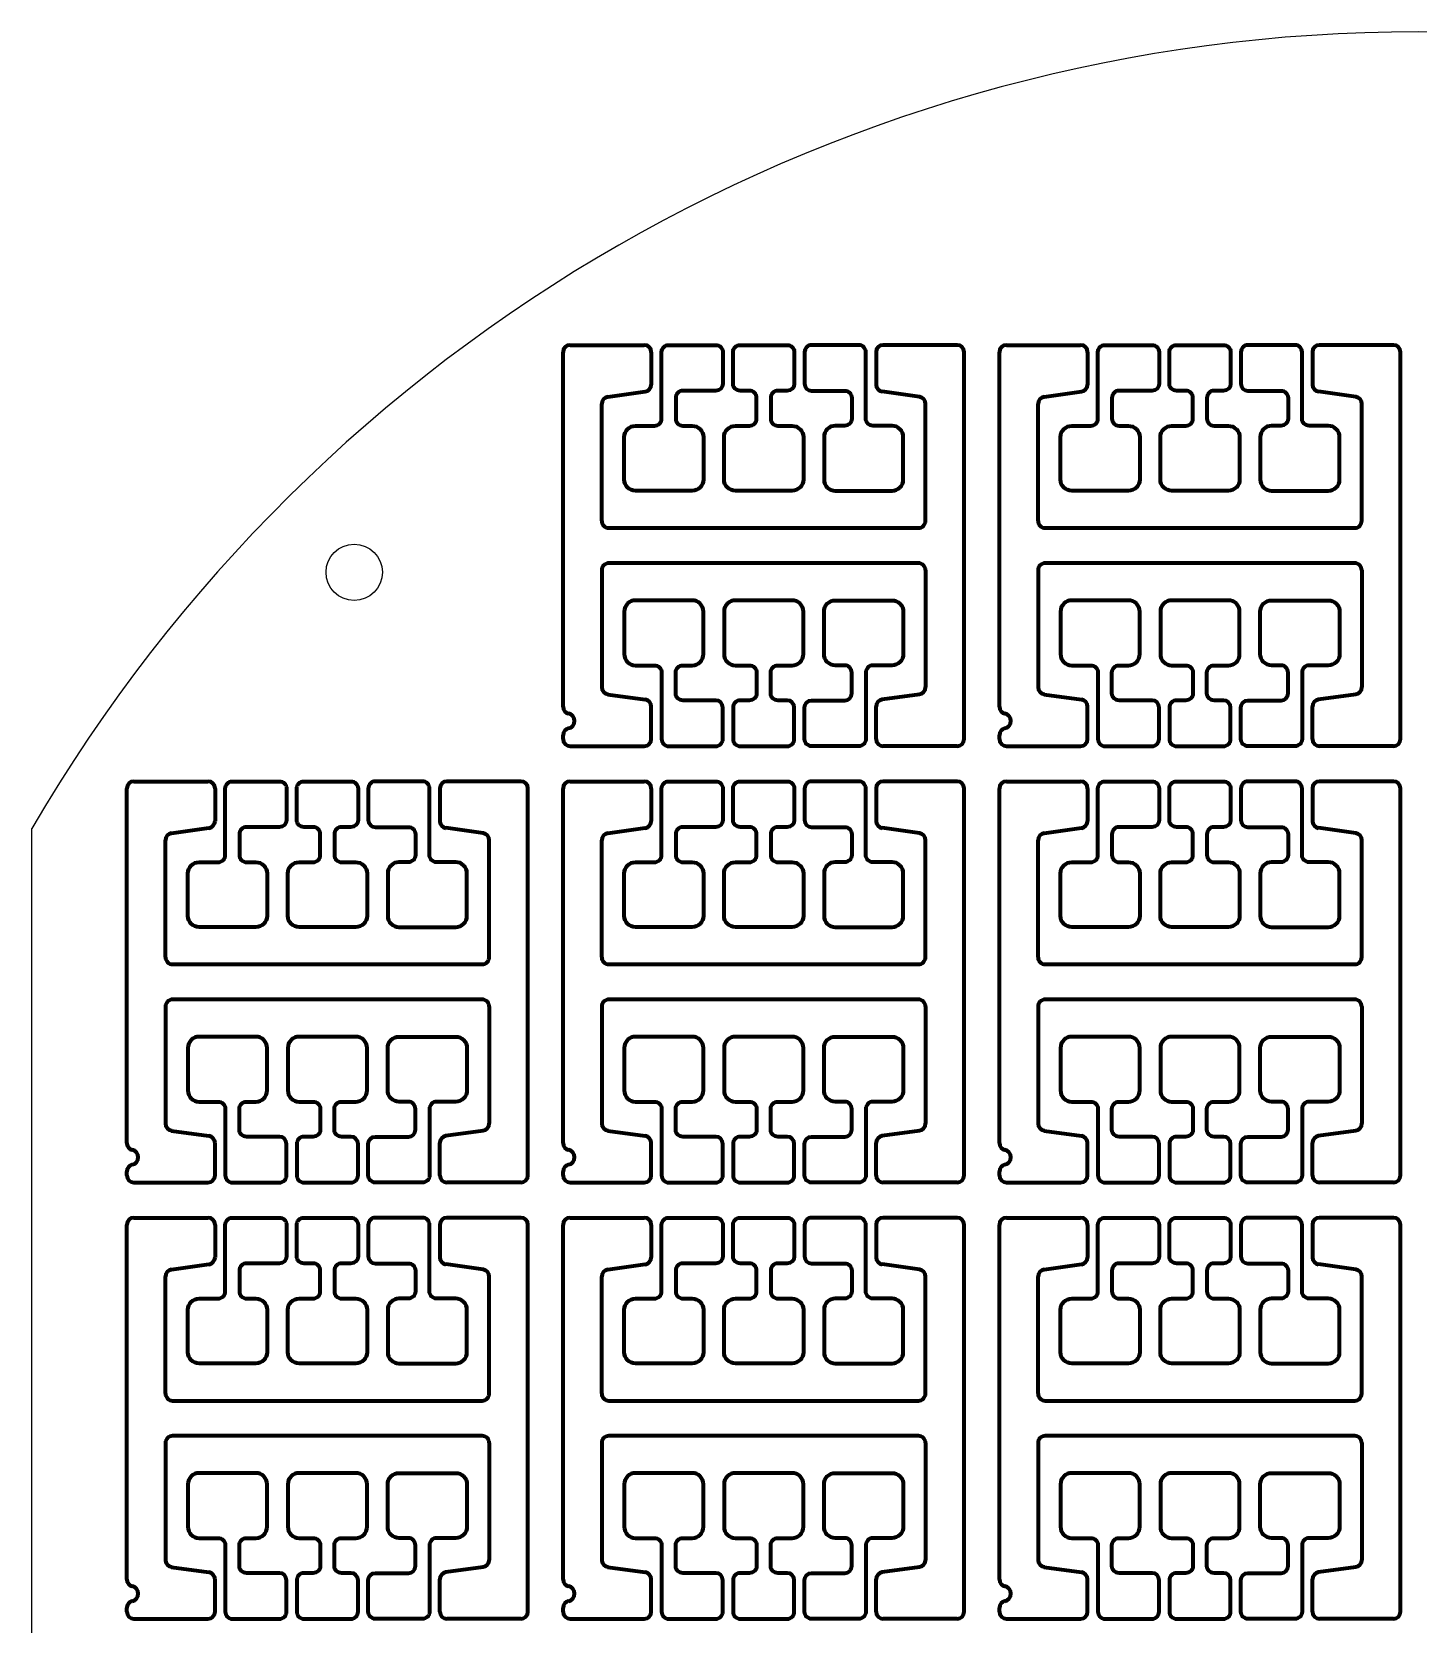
# Model space of a CAD drawing. Header units: millimetres. Extents: x 2005 to 2202, y 1694 to 1922.
# Drawn here: x 2005.4 to 2103.9, y 1808.6 to 1921.7 of the extents above; entities that cross this region are included whole.
import ezdxf

# ---------------------------------------------------------------- set-up
doc = ezdxf.new("R2010")
doc.units = ezdxf.units.MM
doc.layers.add('mask_hole', color=100, linetype='Continuous')
doc.layers.add('mask_outline', color=10, linetype='Continuous')
doc.layers.add('mask_stencil', color=30, linetype='Continuous', lineweight=70)

msp = doc.modelspace()

# ---------------------------------------------------------------- linework, layer by layer
at = {"layer": 'mask_hole'}
msp.add_circle((2028.3, 1883.33), 2, dxfattribs=at)
at = {"layer": 'mask_outline'}
msp.add_line((2005.39, 1750.33), (2005.39, 1865.13), dxfattribs=at)
msp.add_arc((2103.89, 1807.73), 114, 30.2232, 149.7686, dxfattribs=at)
at = {"layer": 'mask_stencil'}
for p, q in [((2043.64, 1899.48), (2048.91, 1899.48)), ((2071.14, 1899.48), (2065.88, 1899.48)), ((2074.64, 1899.48), (2079.91, 1899.48)), ((2102.14, 1899.48), (2096.88, 1899.48)), ((2043.14, 1873.78), (2043.14, 1898.98)), ((2049.41, 1898.98), (2049.41, 1896.66)), ((2065.38, 1898.98), (2065.38, 1896.66)), ((2071.64, 1871.48), (2071.64, 1898.98)), ((2074.14, 1873.78), (2074.14, 1898.98)), ((2080.41, 1898.98), (2080.41, 1896.66)), ((2096.38, 1898.98), (2096.38, 1896.66)), ((2102.64, 1871.48), (2102.64, 1898.98)), ((2046.32, 1895.79), (2048.98, 1896.17)), ((2068.46, 1895.79), (2065.81, 1896.17)), ((2077.32, 1895.79), (2079.98, 1896.17)), ((2099.46, 1895.79), (2096.81, 1896.17)), ((2045.89, 1886.98), (2045.89, 1895.3)), ((2068.89, 1886.98), (2068.89, 1895.3)), ((2076.89, 1886.98), (2076.89, 1895.3)), ((2099.89, 1886.98), (2099.89, 1895.3)), ((2046.39, 1886.48), (2068.39, 1886.48)), ((2077.39, 1886.48), (2099.39, 1886.48)), ((2068.39, 1883.98), (2046.39, 1883.98)), ((2099.39, 1883.98), (2077.39, 1883.98)), ((2045.89, 1883.48), (2045.89, 1875.16)), ((2068.89, 1883.48), (2068.89, 1875.16)), ((2076.89, 1883.48), (2076.89, 1875.16)), ((2099.89, 1883.48), (2099.89, 1875.16)), ((2046.32, 1874.66), (2048.98, 1874.29)), ((2068.46, 1874.66), (2065.81, 1874.29)), ((2077.32, 1874.66), (2079.98, 1874.29)), ((2099.46, 1874.66), (2096.81, 1874.29)), ((2049.41, 1871.48), (2049.41, 1873.79)), ((2065.38, 1871.48), (2065.38, 1873.79)), ((2080.41, 1871.48), (2080.41, 1873.79)), ((2096.38, 1871.48), (2096.38, 1873.79)), ((2043.14, 1871.48), (2043.14, 1871.76)), ((2074.14, 1871.48), (2074.14, 1871.76)), ((2043.64, 1870.98), (2048.91, 1870.98)), ((2071.14, 1870.98), (2065.88, 1870.98)), ((2074.64, 1870.98), (2079.91, 1870.98)), ((2102.14, 1870.98), (2096.88, 1870.98)), ((2012.14, 1842.78), (2012.14, 1867.98)), ((2012.64, 1868.48), (2017.91, 1868.48)), ((2018.41, 1867.98), (2018.41, 1865.66)), ((2034.38, 1867.98), (2034.38, 1865.66)), ((2040.14, 1868.48), (2034.88, 1868.48)), ((2040.64, 1840.48), (2040.64, 1867.98)), ((2043.14, 1842.78), (2043.14, 1867.98)), ((2043.64, 1868.48), (2048.91, 1868.48)), ((2049.41, 1867.98), (2049.41, 1865.66)), ((2065.38, 1867.98), (2065.38, 1865.66)), ((2071.14, 1868.48), (2065.88, 1868.48)), ((2071.64, 1840.48), (2071.64, 1867.98)), ((2074.14, 1842.78), (2074.14, 1867.98)), ((2074.64, 1868.48), (2079.91, 1868.48)), ((2080.41, 1867.98), (2080.41, 1865.66)), ((2096.38, 1867.98), (2096.38, 1865.66)), ((2102.14, 1868.48), (2096.88, 1868.48)), ((2102.64, 1840.48), (2102.64, 1867.98)), ((2015.32, 1864.79), (2017.98, 1865.17)), ((2037.46, 1864.79), (2034.81, 1865.17)), ((2046.32, 1864.79), (2048.98, 1865.17)), ((2068.46, 1864.79), (2065.81, 1865.17)), ((2077.32, 1864.79), (2079.98, 1865.17)), ((2099.46, 1864.79), (2096.81, 1865.17)), ((2014.89, 1855.98), (2014.89, 1864.3)), ((2037.89, 1855.98), (2037.89, 1864.3)), ((2045.89, 1855.98), (2045.89, 1864.3)), ((2068.89, 1855.98), (2068.89, 1864.3)), ((2076.89, 1855.98), (2076.89, 1864.3)), ((2099.89, 1855.98), (2099.89, 1864.3)), ((2015.39, 1855.48), (2037.39, 1855.48)), ((2046.39, 1855.48), (2068.39, 1855.48)), ((2077.39, 1855.48), (2099.39, 1855.48)), ((2014.89, 1852.48), (2014.89, 1844.16)), ((2037.39, 1852.98), (2015.39, 1852.98)), ((2037.89, 1852.48), (2037.89, 1844.16)), ((2045.89, 1852.48), (2045.89, 1844.16)), ((2068.39, 1852.98), (2046.39, 1852.98)), ((2068.89, 1852.48), (2068.89, 1844.16)), ((2076.89, 1852.48), (2076.89, 1844.16)), ((2099.39, 1852.98), (2077.39, 1852.98)), ((2099.89, 1852.48), (2099.89, 1844.16)), ((2015.32, 1843.66), (2017.98, 1843.29)), ((2037.46, 1843.66), (2034.81, 1843.29)), ((2046.32, 1843.66), (2048.98, 1843.29)), ((2068.46, 1843.66), (2065.81, 1843.29)), ((2077.32, 1843.66), (2079.98, 1843.29)), ((2099.46, 1843.66), (2096.81, 1843.29)), ((2018.41, 1840.48), (2018.41, 1842.79)), ((2034.38, 1840.48), (2034.38, 1842.79)), ((2049.41, 1840.48), (2049.41, 1842.79)), ((2065.38, 1840.48), (2065.38, 1842.79)), ((2080.41, 1840.48), (2080.41, 1842.79)), ((2096.38, 1840.48), (2096.38, 1842.79)), ((2012.14, 1840.48), (2012.14, 1840.76)), ((2043.14, 1840.48), (2043.14, 1840.76)), ((2074.14, 1840.48), (2074.14, 1840.76)), ((2012.64, 1839.98), (2017.91, 1839.98)), ((2040.14, 1839.98), (2034.88, 1839.98)), ((2043.64, 1839.98), (2048.91, 1839.98)), ((2071.14, 1839.98), (2065.88, 1839.98)), ((2074.64, 1839.98), (2079.91, 1839.98)), ((2102.14, 1839.98), (2096.88, 1839.98)), ((2012.64, 1837.48), (2017.91, 1837.48)), ((2040.14, 1837.48), (2034.88, 1837.48)), ((2043.64, 1837.48), (2048.91, 1837.48)), ((2071.14, 1837.48), (2065.88, 1837.48)), ((2074.64, 1837.48), (2079.91, 1837.48)), ((2102.14, 1837.48), (2096.88, 1837.48)), ((2012.14, 1811.78), (2012.14, 1836.98)), ((2018.41, 1836.98), (2018.41, 1834.66)), ((2034.38, 1836.98), (2034.38, 1834.66)), ((2040.64, 1809.48), (2040.64, 1836.98)), ((2043.14, 1811.78), (2043.14, 1836.98)), ((2049.41, 1836.98), (2049.41, 1834.66)), ((2065.38, 1836.98), (2065.38, 1834.66)), ((2071.64, 1809.48), (2071.64, 1836.98)), ((2074.14, 1811.78), (2074.14, 1836.98)), ((2080.41, 1836.98), (2080.41, 1834.66)), ((2096.38, 1836.98), (2096.38, 1834.66)), ((2102.64, 1809.48), (2102.64, 1836.98)), ((2015.32, 1833.79), (2017.98, 1834.17)), ((2037.46, 1833.79), (2034.81, 1834.17)), ((2046.32, 1833.79), (2048.98, 1834.17)), ((2068.46, 1833.79), (2065.81, 1834.17)), ((2077.32, 1833.79), (2079.98, 1834.17)), ((2099.46, 1833.79), (2096.81, 1834.17)), ((2014.89, 1824.98), (2014.89, 1833.3)), ((2037.89, 1824.98), (2037.89, 1833.3)), ((2045.89, 1824.98), (2045.89, 1833.3)), ((2068.89, 1824.98), (2068.89, 1833.3)), ((2076.89, 1824.98), (2076.89, 1833.3)), ((2099.89, 1824.98), (2099.89, 1833.3)), ((2015.39, 1824.48), (2037.39, 1824.48)), ((2046.39, 1824.48), (2068.39, 1824.48)), ((2077.39, 1824.48), (2099.39, 1824.48)), ((2014.89, 1821.48), (2014.89, 1813.16)), ((2037.39, 1821.98), (2015.39, 1821.98)), ((2037.89, 1821.48), (2037.89, 1813.16)), ((2045.89, 1821.48), (2045.89, 1813.16)), ((2068.39, 1821.98), (2046.39, 1821.98)), ((2068.89, 1821.48), (2068.89, 1813.16)), ((2076.89, 1821.48), (2076.89, 1813.16)), ((2099.39, 1821.98), (2077.39, 1821.98)), ((2099.89, 1821.48), (2099.89, 1813.16)), ((2015.32, 1812.66), (2017.98, 1812.29)), ((2037.46, 1812.66), (2034.81, 1812.29)), ((2046.32, 1812.66), (2048.98, 1812.29)), ((2068.46, 1812.66), (2065.81, 1812.29)), ((2077.32, 1812.66), (2079.98, 1812.29)), ((2099.46, 1812.66), (2096.81, 1812.29)), ((2018.41, 1809.48), (2018.41, 1811.79)), ((2034.38, 1809.48), (2034.38, 1811.79)), ((2049.41, 1809.48), (2049.41, 1811.79)), ((2065.38, 1809.48), (2065.38, 1811.79)), ((2080.41, 1809.48), (2080.41, 1811.79)), ((2096.38, 1809.48), (2096.38, 1811.79)), ((2012.14, 1809.48), (2012.14, 1809.76)), ((2012.64, 1808.98), (2017.91, 1808.98)), ((2040.14, 1808.98), (2034.88, 1808.98)), ((2043.14, 1809.48), (2043.14, 1809.76)), ((2043.64, 1808.98), (2048.91, 1808.98)), ((2071.14, 1808.98), (2065.88, 1808.98)), ((2074.14, 1809.48), (2074.14, 1809.76)), ((2074.64, 1808.98), (2079.91, 1808.98)), ((2102.14, 1808.98), (2096.88, 1808.98))]:
    msp.add_line(p, q, dxfattribs=at)
for points in [[(2052.31, 1889.12), (2048.28, 1889.12, -0.414214), (2047.48, 1889.92), (2047.48, 1892.94, -0.414214), (2048.28, 1893.74), (2049.64, 1893.74, 0.414214), (2050.14, 1894.24), (2050.14, 1895.73), (2050.14, 1896.23), (2050.14, 1898.98, -0.414214), (2050.64, 1899.48), (2053.99, 1899.48, -0.414214), (2054.49, 1898.98), (2054.49, 1896.73, -0.414213), (2053.99, 1896.23), (2051.64, 1896.23, 0.414214), (2051.14, 1895.73), (2051.14, 1894.24, 0.414214), (2051.64, 1893.74), (2052.31, 1893.74, -0.414214), (2053.11, 1892.94), (2053.11, 1889.92, -0.414214)], [(2059.41, 1889.12), (2055.38, 1889.12, -0.414214), (2054.58, 1889.92), (2054.58, 1892.94, -0.414214), (2055.38, 1893.74), (2056.39, 1893.74, 0.414214), (2056.89, 1894.24), (2056.89, 1895.73, 0.414214), (2056.39, 1896.23), (2055.72, 1896.23, -0.414214), (2055.22, 1896.73), (2055.22, 1898.98, -0.414214), (2055.72, 1899.48), (2059.07, 1899.48, -0.414214), (2059.57, 1898.98), (2059.57, 1896.73, -0.414213), (2059.07, 1896.23), (2058.39, 1896.23, 0.414214), (2057.89, 1895.73), (2057.89, 1894.24, 0.414214), (2058.39, 1893.74), (2059.41, 1893.74, -0.414214), (2060.21, 1892.94), (2060.21, 1889.92, -0.414214)], [(2062.48, 1889.12), (2066.51, 1889.12, 0.414214), (2067.31, 1889.92), (2067.31, 1892.94, 0.414214), (2066.51, 1893.74), (2065.15, 1893.74, -0.414214), (2064.65, 1894.24), (2064.65, 1895.73), (2064.65, 1896.23), (2064.65, 1898.98, 0.414214), (2064.15, 1899.48), (2060.8, 1899.48, 0.414214), (2060.3, 1898.98), (2060.3, 1896.73, 0.414213), (2060.8, 1896.23), (2063.15, 1896.23, -0.414214), (2063.65, 1895.73), (2063.65, 1894.24, -0.414214), (2063.15, 1893.74), (2062.48, 1893.74, 0.414214), (2061.68, 1892.94), (2061.68, 1889.92, 0.414214)], [(2083.31, 1889.12), (2079.28, 1889.12, -0.414214), (2078.48, 1889.92), (2078.48, 1892.94, -0.414214), (2079.28, 1893.74), (2080.64, 1893.74, 0.414214), (2081.14, 1894.24), (2081.14, 1895.73), (2081.14, 1896.23), (2081.14, 1898.98, -0.414214), (2081.64, 1899.48), (2084.99, 1899.48, -0.414214), (2085.49, 1898.98), (2085.49, 1896.73, -0.414213), (2084.99, 1896.23), (2082.64, 1896.23, 0.414214), (2082.14, 1895.73), (2082.14, 1894.24, 0.414214), (2082.64, 1893.74), (2083.31, 1893.74, -0.414214), (2084.11, 1892.94), (2084.11, 1889.92, -0.414214)], [(2090.41, 1889.12), (2086.38, 1889.12, -0.414214), (2085.58, 1889.92), (2085.58, 1892.94, -0.414214), (2086.38, 1893.74), (2087.39, 1893.74, 0.414214), (2087.89, 1894.24), (2087.89, 1895.73, 0.414214), (2087.39, 1896.23), (2086.72, 1896.23, -0.414214), (2086.22, 1896.73), (2086.22, 1898.98, -0.414214), (2086.72, 1899.48), (2090.07, 1899.48, -0.414214), (2090.57, 1898.98), (2090.57, 1896.73, -0.414213), (2090.07, 1896.23), (2089.39, 1896.23, 0.414214), (2088.89, 1895.73), (2088.89, 1894.24, 0.414214), (2089.39, 1893.74), (2090.41, 1893.74, -0.414214), (2091.21, 1892.94), (2091.21, 1889.92, -0.414214)], [(2093.48, 1889.12), (2097.51, 1889.12, 0.414214), (2098.31, 1889.92), (2098.31, 1892.94, 0.414214), (2097.51, 1893.74), (2096.15, 1893.74, -0.414214), (2095.65, 1894.24), (2095.65, 1895.73), (2095.65, 1896.23), (2095.65, 1898.98, 0.414214), (2095.15, 1899.48), (2091.8, 1899.48, 0.414214), (2091.3, 1898.98), (2091.3, 1896.73, 0.414213), (2091.8, 1896.23), (2094.15, 1896.23, -0.414214), (2094.65, 1895.73), (2094.65, 1894.24, -0.414214), (2094.15, 1893.74), (2093.48, 1893.74, 0.414214), (2092.68, 1892.94), (2092.68, 1889.92, 0.414214)], [(2052.31, 1881.34), (2048.28, 1881.34, 0.414214), (2047.48, 1880.54), (2047.48, 1877.52, 0.414214), (2048.28, 1876.72), (2049.64, 1876.72, -0.414214), (2050.14, 1876.22), (2050.14, 1874.73), (2050.14, 1874.23), (2050.14, 1871.48, 0.414214), (2050.64, 1870.98), (2053.99, 1870.98, 0.414214), (2054.49, 1871.48), (2054.49, 1873.73, 0.414213), (2053.99, 1874.23), (2051.64, 1874.23, -0.414214), (2051.14, 1874.73), (2051.14, 1876.22, -0.414214), (2051.64, 1876.72), (2052.31, 1876.72, 0.414214), (2053.11, 1877.52), (2053.11, 1880.54, 0.414214)], [(2059.41, 1881.34), (2055.38, 1881.34, 0.414214), (2054.58, 1880.54), (2054.58, 1877.52, 0.414214), (2055.38, 1876.72), (2056.39, 1876.72, -0.414214), (2056.89, 1876.22), (2056.89, 1874.73, -0.414214), (2056.39, 1874.23), (2055.72, 1874.23, 0.414214), (2055.22, 1873.73), (2055.22, 1871.48, 0.414214), (2055.72, 1870.98), (2059.07, 1870.98, 0.414214), (2059.57, 1871.48), (2059.57, 1873.73, 0.414213), (2059.07, 1874.23), (2058.39, 1874.23, -0.414214), (2057.89, 1874.73), (2057.89, 1876.22, -0.414214), (2058.39, 1876.72), (2059.41, 1876.72, 0.414214), (2060.21, 1877.52), (2060.21, 1880.54, 0.414214)], [(2062.48, 1881.34), (2066.51, 1881.34, -0.414214), (2067.31, 1880.54), (2067.31, 1877.52, -0.414214), (2066.51, 1876.72), (2065.15, 1876.72, 0.414214), (2064.65, 1876.22), (2064.65, 1874.73), (2064.65, 1874.23), (2064.65, 1871.48, -0.414214), (2064.15, 1870.98), (2060.8, 1870.98, -0.414214), (2060.3, 1871.48), (2060.3, 1873.73, -0.414213), (2060.8, 1874.23), (2063.15, 1874.23, 0.414214), (2063.65, 1874.73), (2063.65, 1876.22, 0.414214), (2063.15, 1876.72), (2062.48, 1876.72, -0.414214), (2061.68, 1877.52), (2061.68, 1880.54, -0.414214)], [(2083.31, 1881.34), (2079.28, 1881.34, 0.414214), (2078.48, 1880.54), (2078.48, 1877.52, 0.414214), (2079.28, 1876.72), (2080.64, 1876.72, -0.414214), (2081.14, 1876.22), (2081.14, 1874.73), (2081.14, 1874.23), (2081.14, 1871.48, 0.414214), (2081.64, 1870.98), (2084.99, 1870.98, 0.414214), (2085.49, 1871.48), (2085.49, 1873.73, 0.414213), (2084.99, 1874.23), (2082.64, 1874.23, -0.414214), (2082.14, 1874.73), (2082.14, 1876.22, -0.414214), (2082.64, 1876.72), (2083.31, 1876.72, 0.414214), (2084.11, 1877.52), (2084.11, 1880.54, 0.414214)], [(2090.41, 1881.34), (2086.38, 1881.34, 0.414214), (2085.58, 1880.54), (2085.58, 1877.52, 0.414214), (2086.38, 1876.72), (2087.39, 1876.72, -0.414214), (2087.89, 1876.22), (2087.89, 1874.73, -0.414214), (2087.39, 1874.23), (2086.72, 1874.23, 0.414214), (2086.22, 1873.73), (2086.22, 1871.48, 0.414214), (2086.72, 1870.98), (2090.07, 1870.98, 0.414214), (2090.57, 1871.48), (2090.57, 1873.73, 0.414213), (2090.07, 1874.23), (2089.39, 1874.23, -0.414214), (2088.89, 1874.73), (2088.89, 1876.22, -0.414214), (2089.39, 1876.72), (2090.41, 1876.72, 0.414214), (2091.21, 1877.52), (2091.21, 1880.54, 0.414214)], [(2093.48, 1881.34), (2097.51, 1881.34, -0.414214), (2098.31, 1880.54), (2098.31, 1877.52, -0.414214), (2097.51, 1876.72), (2096.15, 1876.72, 0.414214), (2095.65, 1876.22), (2095.65, 1874.73), (2095.65, 1874.23), (2095.65, 1871.48, -0.414214), (2095.15, 1870.98), (2091.8, 1870.98, -0.414214), (2091.3, 1871.48), (2091.3, 1873.73, -0.414213), (2091.8, 1874.23), (2094.15, 1874.23, 0.414214), (2094.65, 1874.73), (2094.65, 1876.22, 0.414214), (2094.15, 1876.72), (2093.48, 1876.72, -0.414214), (2092.68, 1877.52), (2092.68, 1880.54, -0.414214)], [(2021.31, 1858.12), (2017.28, 1858.12, -0.414214), (2016.48, 1858.92), (2016.48, 1861.94, -0.414214), (2017.28, 1862.74), (2018.64, 1862.74, 0.414214), (2019.14, 1863.24), (2019.14, 1864.73), (2019.14, 1865.23), (2019.14, 1867.98, -0.414214), (2019.64, 1868.48), (2022.99, 1868.48, -0.414214), (2023.49, 1867.98), (2023.49, 1865.73, -0.414213), (2022.99, 1865.23), (2020.64, 1865.23, 0.414214), (2020.14, 1864.73), (2020.14, 1863.24, 0.414214), (2020.64, 1862.74), (2021.31, 1862.74, -0.414214), (2022.11, 1861.94), (2022.11, 1858.92, -0.414214)], [(2028.41, 1858.12), (2024.38, 1858.12, -0.414214), (2023.58, 1858.92), (2023.58, 1861.94, -0.414214), (2024.38, 1862.74), (2025.39, 1862.74, 0.414214), (2025.89, 1863.24), (2025.89, 1864.73, 0.414214), (2025.39, 1865.23), (2024.72, 1865.23, -0.414214), (2024.22, 1865.73), (2024.22, 1867.98, -0.414214), (2024.72, 1868.48), (2028.07, 1868.48, -0.414214), (2028.57, 1867.98), (2028.57, 1865.73, -0.414213), (2028.07, 1865.23), (2027.39, 1865.23, 0.414214), (2026.89, 1864.73), (2026.89, 1863.24, 0.414214), (2027.39, 1862.74), (2028.41, 1862.74, -0.414214), (2029.21, 1861.94), (2029.21, 1858.92, -0.414214)], [(2031.48, 1858.12), (2035.51, 1858.12, 0.414214), (2036.31, 1858.92), (2036.31, 1861.94, 0.414214), (2035.51, 1862.74), (2034.15, 1862.74, -0.414214), (2033.65, 1863.24), (2033.65, 1864.73), (2033.65, 1865.23), (2033.65, 1867.98, 0.414214), (2033.15, 1868.48), (2029.8, 1868.48, 0.414214), (2029.3, 1867.98), (2029.3, 1865.73, 0.414213), (2029.8, 1865.23), (2032.15, 1865.23, -0.414214), (2032.65, 1864.73), (2032.65, 1863.24, -0.414214), (2032.15, 1862.74), (2031.48, 1862.74, 0.414214), (2030.68, 1861.94), (2030.68, 1858.92, 0.414214)], [(2052.31, 1858.12), (2048.28, 1858.12, -0.414214), (2047.48, 1858.92), (2047.48, 1861.94, -0.414214), (2048.28, 1862.74), (2049.64, 1862.74, 0.414214), (2050.14, 1863.24), (2050.14, 1864.73), (2050.14, 1865.23), (2050.14, 1867.98, -0.414214), (2050.64, 1868.48), (2053.99, 1868.48, -0.414214), (2054.49, 1867.98), (2054.49, 1865.73, -0.414213), (2053.99, 1865.23), (2051.64, 1865.23, 0.414214), (2051.14, 1864.73), (2051.14, 1863.24, 0.414214), (2051.64, 1862.74), (2052.31, 1862.74, -0.414214), (2053.11, 1861.94), (2053.11, 1858.92, -0.414214)], [(2059.41, 1858.12), (2055.38, 1858.12, -0.414214), (2054.58, 1858.92), (2054.58, 1861.94, -0.414214), (2055.38, 1862.74), (2056.39, 1862.74, 0.414214), (2056.89, 1863.24), (2056.89, 1864.73, 0.414214), (2056.39, 1865.23), (2055.72, 1865.23, -0.414214), (2055.22, 1865.73), (2055.22, 1867.98, -0.414214), (2055.72, 1868.48), (2059.07, 1868.48, -0.414214), (2059.57, 1867.98), (2059.57, 1865.73, -0.414213), (2059.07, 1865.23), (2058.39, 1865.23, 0.414214), (2057.89, 1864.73), (2057.89, 1863.24, 0.414214), (2058.39, 1862.74), (2059.41, 1862.74, -0.414214), (2060.21, 1861.94), (2060.21, 1858.92, -0.414214)], [(2062.48, 1858.12), (2066.51, 1858.12, 0.414214), (2067.31, 1858.92), (2067.31, 1861.94, 0.414214), (2066.51, 1862.74), (2065.15, 1862.74, -0.414214), (2064.65, 1863.24), (2064.65, 1864.73), (2064.65, 1865.23), (2064.65, 1867.98, 0.414214), (2064.15, 1868.48), (2060.8, 1868.48, 0.414214), (2060.3, 1867.98), (2060.3, 1865.73, 0.414213), (2060.8, 1865.23), (2063.15, 1865.23, -0.414214), (2063.65, 1864.73), (2063.65, 1863.24, -0.414214), (2063.15, 1862.74), (2062.48, 1862.74, 0.414214), (2061.68, 1861.94), (2061.68, 1858.92, 0.414214)], [(2083.31, 1858.12), (2079.28, 1858.12, -0.414214), (2078.48, 1858.92), (2078.48, 1861.94, -0.414214), (2079.28, 1862.74), (2080.64, 1862.74, 0.414214), (2081.14, 1863.24), (2081.14, 1864.73), (2081.14, 1865.23), (2081.14, 1867.98, -0.414214), (2081.64, 1868.48), (2084.99, 1868.48, -0.414214), (2085.49, 1867.98), (2085.49, 1865.73, -0.414213), (2084.99, 1865.23), (2082.64, 1865.23, 0.414214), (2082.14, 1864.73), (2082.14, 1863.24, 0.414214), (2082.64, 1862.74), (2083.31, 1862.74, -0.414214), (2084.11, 1861.94), (2084.11, 1858.92, -0.414214)], [(2090.41, 1858.12), (2086.38, 1858.12, -0.414214), (2085.58, 1858.92), (2085.58, 1861.94, -0.414214), (2086.38, 1862.74), (2087.39, 1862.74, 0.414214), (2087.89, 1863.24), (2087.89, 1864.73, 0.414214), (2087.39, 1865.23), (2086.72, 1865.23, -0.414214), (2086.22, 1865.73), (2086.22, 1867.98, -0.414214), (2086.72, 1868.48), (2090.07, 1868.48, -0.414214), (2090.57, 1867.98), (2090.57, 1865.73, -0.414213), (2090.07, 1865.23), (2089.39, 1865.23, 0.414214), (2088.89, 1864.73), (2088.89, 1863.24, 0.414214), (2089.39, 1862.74), (2090.41, 1862.74, -0.414214), (2091.21, 1861.94), (2091.21, 1858.92, -0.414214)], [(2093.48, 1858.12), (2097.51, 1858.12, 0.414214), (2098.31, 1858.92), (2098.31, 1861.94, 0.414214), (2097.51, 1862.74), (2096.15, 1862.74, -0.414214), (2095.65, 1863.24), (2095.65, 1864.73), (2095.65, 1865.23), (2095.65, 1867.98, 0.414214), (2095.15, 1868.48), (2091.8, 1868.48, 0.414214), (2091.3, 1867.98), (2091.3, 1865.73, 0.414213), (2091.8, 1865.23), (2094.15, 1865.23, -0.414214), (2094.65, 1864.73), (2094.65, 1863.24, -0.414214), (2094.15, 1862.74), (2093.48, 1862.74, 0.414214), (2092.68, 1861.94), (2092.68, 1858.92, 0.414214)], [(2021.31, 1850.34), (2017.28, 1850.34, 0.414214), (2016.48, 1849.54), (2016.48, 1846.52, 0.414214), (2017.28, 1845.72), (2018.64, 1845.72, -0.414214), (2019.14, 1845.22), (2019.14, 1843.73), (2019.14, 1843.23), (2019.14, 1840.48, 0.414214), (2019.64, 1839.98), (2022.99, 1839.98, 0.414214), (2023.49, 1840.48), (2023.49, 1842.73, 0.414213), (2022.99, 1843.23), (2020.64, 1843.23, -0.414214), (2020.14, 1843.73), (2020.14, 1845.22, -0.414214), (2020.64, 1845.72), (2021.31, 1845.72, 0.414214), (2022.11, 1846.52), (2022.11, 1849.54, 0.414214)], [(2028.41, 1850.34), (2024.38, 1850.34, 0.414214), (2023.58, 1849.54), (2023.58, 1846.52, 0.414214), (2024.38, 1845.72), (2025.39, 1845.72, -0.414214), (2025.89, 1845.22), (2025.89, 1843.73, -0.414214), (2025.39, 1843.23), (2024.72, 1843.23, 0.414214), (2024.22, 1842.73), (2024.22, 1840.48, 0.414214), (2024.72, 1839.98), (2028.07, 1839.98, 0.414214), (2028.57, 1840.48), (2028.57, 1842.73, 0.414213), (2028.07, 1843.23), (2027.39, 1843.23, -0.414214), (2026.89, 1843.73), (2026.89, 1845.22, -0.414214), (2027.39, 1845.72), (2028.41, 1845.72, 0.414214), (2029.21, 1846.52), (2029.21, 1849.54, 0.414214)], [(2031.48, 1850.34), (2035.51, 1850.34, -0.414214), (2036.31, 1849.54), (2036.31, 1846.52, -0.414214), (2035.51, 1845.72), (2034.15, 1845.72, 0.414214), (2033.65, 1845.22), (2033.65, 1843.73), (2033.65, 1843.23), (2033.65, 1840.48, -0.414214), (2033.15, 1839.98), (2029.8, 1839.98, -0.414214), (2029.3, 1840.48), (2029.3, 1842.73, -0.414213), (2029.8, 1843.23), (2032.15, 1843.23, 0.414214), (2032.65, 1843.73), (2032.65, 1845.22, 0.414214), (2032.15, 1845.72), (2031.48, 1845.72, -0.414214), (2030.68, 1846.52), (2030.68, 1849.54, -0.414214)], [(2052.31, 1850.34), (2048.28, 1850.34, 0.414214), (2047.48, 1849.54), (2047.48, 1846.52, 0.414214), (2048.28, 1845.72), (2049.64, 1845.72, -0.414214), (2050.14, 1845.22), (2050.14, 1843.73), (2050.14, 1843.23), (2050.14, 1840.48, 0.414214), (2050.64, 1839.98), (2053.99, 1839.98, 0.414214), (2054.49, 1840.48), (2054.49, 1842.73, 0.414213), (2053.99, 1843.23), (2051.64, 1843.23, -0.414214), (2051.14, 1843.73), (2051.14, 1845.22, -0.414214), (2051.64, 1845.72), (2052.31, 1845.72, 0.414214), (2053.11, 1846.52), (2053.11, 1849.54, 0.414214)], [(2059.41, 1850.34), (2055.38, 1850.34, 0.414214), (2054.58, 1849.54), (2054.58, 1846.52, 0.414214), (2055.38, 1845.72), (2056.39, 1845.72, -0.414214), (2056.89, 1845.22), (2056.89, 1843.73, -0.414214), (2056.39, 1843.23), (2055.72, 1843.23, 0.414214), (2055.22, 1842.73), (2055.22, 1840.48, 0.414214), (2055.72, 1839.98), (2059.07, 1839.98, 0.414214), (2059.57, 1840.48), (2059.57, 1842.73, 0.414213), (2059.07, 1843.23), (2058.39, 1843.23, -0.414214), (2057.89, 1843.73), (2057.89, 1845.22, -0.414214), (2058.39, 1845.72), (2059.41, 1845.72, 0.414214), (2060.21, 1846.52), (2060.21, 1849.54, 0.414214)], [(2062.48, 1850.34), (2066.51, 1850.34, -0.414214), (2067.31, 1849.54), (2067.31, 1846.52, -0.414214), (2066.51, 1845.72), (2065.15, 1845.72, 0.414214), (2064.65, 1845.22), (2064.65, 1843.73), (2064.65, 1843.23), (2064.65, 1840.48, -0.414214), (2064.15, 1839.98), (2060.8, 1839.98, -0.414214), (2060.3, 1840.48), (2060.3, 1842.73, -0.414213), (2060.8, 1843.23), (2063.15, 1843.23, 0.414214), (2063.65, 1843.73), (2063.65, 1845.22, 0.414214), (2063.15, 1845.72), (2062.48, 1845.72, -0.414214), (2061.68, 1846.52), (2061.68, 1849.54, -0.414214)], [(2083.31, 1850.34), (2079.28, 1850.34, 0.414214), (2078.48, 1849.54), (2078.48, 1846.52, 0.414214), (2079.28, 1845.72), (2080.64, 1845.72, -0.414214), (2081.14, 1845.22), (2081.14, 1843.73), (2081.14, 1843.23), (2081.14, 1840.48, 0.414214), (2081.64, 1839.98), (2084.99, 1839.98, 0.414214), (2085.49, 1840.48), (2085.49, 1842.73, 0.414213), (2084.99, 1843.23), (2082.64, 1843.23, -0.414214), (2082.14, 1843.73), (2082.14, 1845.22, -0.414214), (2082.64, 1845.72), (2083.31, 1845.72, 0.414214), (2084.11, 1846.52), (2084.11, 1849.54, 0.414214)], [(2090.41, 1850.34), (2086.38, 1850.34, 0.414214), (2085.58, 1849.54), (2085.58, 1846.52, 0.414214), (2086.38, 1845.72), (2087.39, 1845.72, -0.414214), (2087.89, 1845.22), (2087.89, 1843.73, -0.414214), (2087.39, 1843.23), (2086.72, 1843.23, 0.414214), (2086.22, 1842.73), (2086.22, 1840.48, 0.414214), (2086.72, 1839.98), (2090.07, 1839.98, 0.414214), (2090.57, 1840.48), (2090.57, 1842.73, 0.414213), (2090.07, 1843.23), (2089.39, 1843.23, -0.414214), (2088.89, 1843.73), (2088.89, 1845.22, -0.414214), (2089.39, 1845.72), (2090.41, 1845.72, 0.414214), (2091.21, 1846.52), (2091.21, 1849.54, 0.414214)], [(2093.48, 1850.34), (2097.51, 1850.34, -0.414214), (2098.31, 1849.54), (2098.31, 1846.52, -0.414214), (2097.51, 1845.72), (2096.15, 1845.72, 0.414214), (2095.65, 1845.22), (2095.65, 1843.73), (2095.65, 1843.23), (2095.65, 1840.48, -0.414214), (2095.15, 1839.98), (2091.8, 1839.98, -0.414214), (2091.3, 1840.48), (2091.3, 1842.73, -0.414213), (2091.8, 1843.23), (2094.15, 1843.23, 0.414214), (2094.65, 1843.73), (2094.65, 1845.22, 0.414214), (2094.15, 1845.72), (2093.48, 1845.72, -0.414214), (2092.68, 1846.52), (2092.68, 1849.54, -0.414214)], [(2021.31, 1827.12), (2017.28, 1827.12, -0.414214), (2016.48, 1827.92), (2016.48, 1830.94, -0.414214), (2017.28, 1831.74), (2018.64, 1831.74, 0.414214), (2019.14, 1832.24), (2019.14, 1833.73), (2019.14, 1834.23), (2019.14, 1836.98, -0.414214), (2019.64, 1837.48), (2022.99, 1837.48, -0.414214), (2023.49, 1836.98), (2023.49, 1834.73, -0.414213), (2022.99, 1834.23), (2020.64, 1834.23, 0.414214), (2020.14, 1833.73), (2020.14, 1832.24, 0.414214), (2020.64, 1831.74), (2021.31, 1831.74, -0.414214), (2022.11, 1830.94), (2022.11, 1827.92, -0.414214)], [(2028.41, 1827.12), (2024.38, 1827.12, -0.414214), (2023.58, 1827.92), (2023.58, 1830.94, -0.414214), (2024.38, 1831.74), (2025.39, 1831.74, 0.414214), (2025.89, 1832.24), (2025.89, 1833.73, 0.414214), (2025.39, 1834.23), (2024.72, 1834.23, -0.414214), (2024.22, 1834.73), (2024.22, 1836.98, -0.414214), (2024.72, 1837.48), (2028.07, 1837.48, -0.414214), (2028.57, 1836.98), (2028.57, 1834.73, -0.414213), (2028.07, 1834.23), (2027.39, 1834.23, 0.414214), (2026.89, 1833.73), (2026.89, 1832.24, 0.414214), (2027.39, 1831.74), (2028.41, 1831.74, -0.414214), (2029.21, 1830.94), (2029.21, 1827.92, -0.414214)], [(2031.48, 1827.12), (2035.51, 1827.12, 0.414214), (2036.31, 1827.92), (2036.31, 1830.94, 0.414214), (2035.51, 1831.74), (2034.15, 1831.74, -0.414214), (2033.65, 1832.24), (2033.65, 1833.73), (2033.65, 1834.23), (2033.65, 1836.98, 0.414214), (2033.15, 1837.48), (2029.8, 1837.48, 0.414214), (2029.3, 1836.98), (2029.3, 1834.73, 0.414213), (2029.8, 1834.23), (2032.15, 1834.23, -0.414214), (2032.65, 1833.73), (2032.65, 1832.24, -0.414214), (2032.15, 1831.74), (2031.48, 1831.74, 0.414214), (2030.68, 1830.94), (2030.68, 1827.92, 0.414214)], [(2052.31, 1827.12), (2048.28, 1827.12, -0.414214), (2047.48, 1827.92), (2047.48, 1830.94, -0.414214), (2048.28, 1831.74), (2049.64, 1831.74, 0.414214), (2050.14, 1832.24), (2050.14, 1833.73), (2050.14, 1834.23), (2050.14, 1836.98, -0.414214), (2050.64, 1837.48), (2053.99, 1837.48, -0.414214), (2054.49, 1836.98), (2054.49, 1834.73, -0.414213), (2053.99, 1834.23), (2051.64, 1834.23, 0.414214), (2051.14, 1833.73), (2051.14, 1832.24, 0.414214), (2051.64, 1831.74), (2052.31, 1831.74, -0.414214), (2053.11, 1830.94), (2053.11, 1827.92, -0.414214)], [(2059.41, 1827.12), (2055.38, 1827.12, -0.414214), (2054.58, 1827.92), (2054.58, 1830.94, -0.414214), (2055.38, 1831.74), (2056.39, 1831.74, 0.414214), (2056.89, 1832.24), (2056.89, 1833.73, 0.414214), (2056.39, 1834.23), (2055.72, 1834.23, -0.414214), (2055.22, 1834.73), (2055.22, 1836.98, -0.414214), (2055.72, 1837.48), (2059.07, 1837.48, -0.414214), (2059.57, 1836.98), (2059.57, 1834.73, -0.414213), (2059.07, 1834.23), (2058.39, 1834.23, 0.414214), (2057.89, 1833.73), (2057.89, 1832.24, 0.414214), (2058.39, 1831.74), (2059.41, 1831.74, -0.414214), (2060.21, 1830.94), (2060.21, 1827.92, -0.414214)], [(2062.48, 1827.12), (2066.51, 1827.12, 0.414214), (2067.31, 1827.92), (2067.31, 1830.94, 0.414214), (2066.51, 1831.74), (2065.15, 1831.74, -0.414214), (2064.65, 1832.24), (2064.65, 1833.73), (2064.65, 1834.23), (2064.65, 1836.98, 0.414214), (2064.15, 1837.48), (2060.8, 1837.48, 0.414214), (2060.3, 1836.98), (2060.3, 1834.73, 0.414213), (2060.8, 1834.23), (2063.15, 1834.23, -0.414214), (2063.65, 1833.73), (2063.65, 1832.24, -0.414214), (2063.15, 1831.74), (2062.48, 1831.74, 0.414214), (2061.68, 1830.94), (2061.68, 1827.92, 0.414214)], [(2083.31, 1827.12), (2079.28, 1827.12, -0.414214), (2078.48, 1827.92), (2078.48, 1830.94, -0.414214), (2079.28, 1831.74), (2080.64, 1831.74, 0.414214), (2081.14, 1832.24), (2081.14, 1833.73), (2081.14, 1834.23), (2081.14, 1836.98, -0.414214), (2081.64, 1837.48), (2084.99, 1837.48, -0.414214), (2085.49, 1836.98), (2085.49, 1834.73, -0.414213), (2084.99, 1834.23), (2082.64, 1834.23, 0.414214), (2082.14, 1833.73), (2082.14, 1832.24, 0.414214), (2082.64, 1831.74), (2083.31, 1831.74, -0.414214), (2084.11, 1830.94), (2084.11, 1827.92, -0.414214)], [(2090.41, 1827.12), (2086.38, 1827.12, -0.414214), (2085.58, 1827.92), (2085.58, 1830.94, -0.414214), (2086.38, 1831.74), (2087.39, 1831.74, 0.414214), (2087.89, 1832.24), (2087.89, 1833.73, 0.414214), (2087.39, 1834.23), (2086.72, 1834.23, -0.414214), (2086.22, 1834.73), (2086.22, 1836.98, -0.414214), (2086.72, 1837.48), (2090.07, 1837.48, -0.414214), (2090.57, 1836.98), (2090.57, 1834.73, -0.414213), (2090.07, 1834.23), (2089.39, 1834.23, 0.414214), (2088.89, 1833.73), (2088.89, 1832.24, 0.414214), (2089.39, 1831.74), (2090.41, 1831.74, -0.414214), (2091.21, 1830.94), (2091.21, 1827.92, -0.414214)], [(2093.48, 1827.12), (2097.51, 1827.12, 0.414214), (2098.31, 1827.92), (2098.31, 1830.94, 0.414214), (2097.51, 1831.74), (2096.15, 1831.74, -0.414214), (2095.65, 1832.24), (2095.65, 1833.73), (2095.65, 1834.23), (2095.65, 1836.98, 0.414214), (2095.15, 1837.48), (2091.8, 1837.48, 0.414214), (2091.3, 1836.98), (2091.3, 1834.73, 0.414213), (2091.8, 1834.23), (2094.15, 1834.23, -0.414214), (2094.65, 1833.73), (2094.65, 1832.24, -0.414214), (2094.15, 1831.74), (2093.48, 1831.74, 0.414214), (2092.68, 1830.94), (2092.68, 1827.92, 0.414214)], [(2021.31, 1819.34), (2017.28, 1819.34, 0.414214), (2016.48, 1818.54), (2016.48, 1815.52, 0.414214), (2017.28, 1814.72), (2018.64, 1814.72, -0.414214), (2019.14, 1814.22), (2019.14, 1812.73), (2019.14, 1812.23), (2019.14, 1809.48, 0.414214), (2019.64, 1808.98), (2022.99, 1808.98, 0.414214), (2023.49, 1809.48), (2023.49, 1811.73, 0.414213), (2022.99, 1812.23), (2020.64, 1812.23, -0.414214), (2020.14, 1812.73), (2020.14, 1814.22, -0.414214), (2020.64, 1814.72), (2021.31, 1814.72, 0.414214), (2022.11, 1815.52), (2022.11, 1818.54, 0.414214)], [(2028.41, 1819.34), (2024.38, 1819.34, 0.414214), (2023.58, 1818.54), (2023.58, 1815.52, 0.414214), (2024.38, 1814.72), (2025.39, 1814.72, -0.414214), (2025.89, 1814.22), (2025.89, 1812.73, -0.414214), (2025.39, 1812.23), (2024.72, 1812.23, 0.414214), (2024.22, 1811.73), (2024.22, 1809.48, 0.414214), (2024.72, 1808.98), (2028.07, 1808.98, 0.414214), (2028.57, 1809.48), (2028.57, 1811.73, 0.414213), (2028.07, 1812.23), (2027.39, 1812.23, -0.414214), (2026.89, 1812.73), (2026.89, 1814.22, -0.414214), (2027.39, 1814.72), (2028.41, 1814.72, 0.414214), (2029.21, 1815.52), (2029.21, 1818.54, 0.414214)], [(2031.48, 1819.34), (2035.51, 1819.34, -0.414214), (2036.31, 1818.54), (2036.31, 1815.52, -0.414214), (2035.51, 1814.72), (2034.15, 1814.72, 0.414214), (2033.65, 1814.22), (2033.65, 1812.73), (2033.65, 1812.23), (2033.65, 1809.48, -0.414214), (2033.15, 1808.98), (2029.8, 1808.98, -0.414214), (2029.3, 1809.48), (2029.3, 1811.73, -0.414213), (2029.8, 1812.23), (2032.15, 1812.23, 0.414214), (2032.65, 1812.73), (2032.65, 1814.22, 0.414214), (2032.15, 1814.72), (2031.48, 1814.72, -0.414214), (2030.68, 1815.52), (2030.68, 1818.54, -0.414214)], [(2052.31, 1819.34), (2048.28, 1819.34, 0.414214), (2047.48, 1818.54), (2047.48, 1815.52, 0.414214), (2048.28, 1814.72), (2049.64, 1814.72, -0.414214), (2050.14, 1814.22), (2050.14, 1812.73), (2050.14, 1812.23), (2050.14, 1809.48, 0.414214), (2050.64, 1808.98), (2053.99, 1808.98, 0.414214), (2054.49, 1809.48), (2054.49, 1811.73, 0.414213), (2053.99, 1812.23), (2051.64, 1812.23, -0.414214), (2051.14, 1812.73), (2051.14, 1814.22, -0.414214), (2051.64, 1814.72), (2052.31, 1814.72, 0.414214), (2053.11, 1815.52), (2053.11, 1818.54, 0.414214)], [(2059.41, 1819.34), (2055.38, 1819.34, 0.414214), (2054.58, 1818.54), (2054.58, 1815.52, 0.414214), (2055.38, 1814.72), (2056.39, 1814.72, -0.414214), (2056.89, 1814.22), (2056.89, 1812.73, -0.414214), (2056.39, 1812.23), (2055.72, 1812.23, 0.414214), (2055.22, 1811.73), (2055.22, 1809.48, 0.414214), (2055.72, 1808.98), (2059.07, 1808.98, 0.414214), (2059.57, 1809.48), (2059.57, 1811.73, 0.414213), (2059.07, 1812.23), (2058.39, 1812.23, -0.414214), (2057.89, 1812.73), (2057.89, 1814.22, -0.414214), (2058.39, 1814.72), (2059.41, 1814.72, 0.414214), (2060.21, 1815.52), (2060.21, 1818.54, 0.414214)], [(2062.48, 1819.34), (2066.51, 1819.34, -0.414214), (2067.31, 1818.54), (2067.31, 1815.52, -0.414214), (2066.51, 1814.72), (2065.15, 1814.72, 0.414214), (2064.65, 1814.22), (2064.65, 1812.73), (2064.65, 1812.23), (2064.65, 1809.48, -0.414214), (2064.15, 1808.98), (2060.8, 1808.98, -0.414214), (2060.3, 1809.48), (2060.3, 1811.73, -0.414213), (2060.8, 1812.23), (2063.15, 1812.23, 0.414214), (2063.65, 1812.73), (2063.65, 1814.22, 0.414214), (2063.15, 1814.72), (2062.48, 1814.72, -0.414214), (2061.68, 1815.52), (2061.68, 1818.54, -0.414214)], [(2083.31, 1819.34), (2079.28, 1819.34, 0.414214), (2078.48, 1818.54), (2078.48, 1815.52, 0.414214), (2079.28, 1814.72), (2080.64, 1814.72, -0.414214), (2081.14, 1814.22), (2081.14, 1812.73), (2081.14, 1812.23), (2081.14, 1809.48, 0.414214), (2081.64, 1808.98), (2084.99, 1808.98, 0.414214), (2085.49, 1809.48), (2085.49, 1811.73, 0.414213), (2084.99, 1812.23), (2082.64, 1812.23, -0.414214), (2082.14, 1812.73), (2082.14, 1814.22, -0.414214), (2082.64, 1814.72), (2083.31, 1814.72, 0.414214), (2084.11, 1815.52), (2084.11, 1818.54, 0.414214)], [(2090.41, 1819.34), (2086.38, 1819.34, 0.414214), (2085.58, 1818.54), (2085.58, 1815.52, 0.414214), (2086.38, 1814.72), (2087.39, 1814.72, -0.414214), (2087.89, 1814.22), (2087.89, 1812.73, -0.414214), (2087.39, 1812.23), (2086.72, 1812.23, 0.414214), (2086.22, 1811.73), (2086.22, 1809.48, 0.414214), (2086.72, 1808.98), (2090.07, 1808.98, 0.414214), (2090.57, 1809.48), (2090.57, 1811.73, 0.414213), (2090.07, 1812.23), (2089.39, 1812.23, -0.414214), (2088.89, 1812.73), (2088.89, 1814.22, -0.414214), (2089.39, 1814.72), (2090.41, 1814.72, 0.414214), (2091.21, 1815.52), (2091.21, 1818.54, 0.414214)], [(2093.48, 1819.34), (2097.51, 1819.34, -0.414214), (2098.31, 1818.54), (2098.31, 1815.52, -0.414214), (2097.51, 1814.72), (2096.15, 1814.72, 0.414214), (2095.65, 1814.22), (2095.65, 1812.73), (2095.65, 1812.23), (2095.65, 1809.48, -0.414214), (2095.15, 1808.98), (2091.8, 1808.98, -0.414214), (2091.3, 1809.48), (2091.3, 1811.73, -0.414213), (2091.8, 1812.23), (2094.15, 1812.23, 0.414214), (2094.65, 1812.73), (2094.65, 1814.22, 0.414214), (2094.15, 1814.72), (2093.48, 1814.72, -0.414214), (2092.68, 1815.52), (2092.68, 1818.54, -0.414214)]]:
    msp.add_lwpolyline(points, format="xyb", close=True, dxfattribs=at)
for centre, radius, start, end in [((2043.64, 1898.98), 0.5, 90, 179.9999), ((2048.91, 1898.98), 0.5, 0, 90), ((2065.88, 1898.98), 0.5, 90, 180), ((2071.14, 1898.98), 0.5, 0.0001, 90), ((2074.64, 1898.98), 0.5, 90, 179.9999), ((2079.91, 1898.98), 0.5, 0, 90), ((2096.88, 1898.98), 0.5, 90, 180), ((2102.14, 1898.98), 0.5, 0.0001, 90), ((2048.91, 1896.66), 0.5, 278.0964, 0), ((2065.88, 1896.66), 0.5, 180, 261.9036), ((2079.91, 1896.66), 0.5, 278.0964, 0), ((2096.88, 1896.66), 0.5, 180, 261.9036), ((2046.39, 1895.3), 0.5, 98.0964, 179.9994), ((2068.39, 1895.3), 0.5, 0.0006, 81.9036), ((2077.39, 1895.3), 0.5, 98.0964, 179.9994), ((2099.39, 1895.3), 0.5, 0.0006, 81.9036), ((2046.39, 1886.98), 0.5, 179.9994, 270), ((2068.39, 1886.98), 0.5, 270, 0.0006), ((2077.39, 1886.98), 0.5, 179.9994, 270), ((2099.39, 1886.98), 0.5, 270, 0.0006), ((2046.39, 1883.48), 0.5, 90, 180.0006), ((2068.39, 1883.48), 0.5, 359.9994, 90), ((2077.39, 1883.48), 0.5, 90, 180.0006), ((2099.39, 1883.48), 0.5, 359.9994, 90), ((2046.39, 1875.16), 0.5, 180.0006, 261.9036), ((2068.39, 1875.16), 0.5, 278.0964, 359.9994), ((2077.39, 1875.16), 0.5, 180.0006, 261.9036), ((2099.39, 1875.16), 0.5, 278.0964, 359.9994), ((2043.64, 1873.78), 0.5, 180.0001, 257.7386), ((2048.91, 1873.79), 0.5, 0, 81.9036), ((2065.88, 1873.79), 0.5, 98.0964, 180), ((2074.64, 1873.78), 0.5, 180.0001, 257.7386), ((2079.91, 1873.79), 0.5, 0, 81.9036), ((2096.88, 1873.79), 0.5, 98.0964, 180), ((2043.64, 1871.76), 0.5, 102.2615, 180.0001), ((2043.42, 1872.77), 0.535, 282.2615, 77.7386), ((2074.64, 1871.76), 0.5, 102.2615, 180.0001), ((2074.42, 1872.77), 0.535, 282.2615, 77.7386), ((2043.64, 1871.48), 0.5, 180.0001, 270), ((2048.91, 1871.48), 0.5, 270, 360), ((2065.88, 1871.48), 0.5, 180, 270), ((2071.14, 1871.48), 0.5, 270, 359.9999), ((2074.64, 1871.48), 0.5, 180.0001, 270), ((2079.91, 1871.48), 0.5, 270, 360), ((2096.88, 1871.48), 0.5, 180, 270), ((2102.14, 1871.48), 0.5, 270, 359.9999), ((2012.64, 1867.98), 0.5, 90, 179.9999), ((2017.91, 1867.98), 0.5, 0, 90), ((2034.88, 1867.98), 0.5, 90, 180), ((2040.14, 1867.98), 0.5, 0.0001, 90), ((2043.64, 1867.98), 0.5, 90, 179.9999), ((2048.91, 1867.98), 0.5, 0, 90), ((2065.88, 1867.98), 0.5, 90, 180), ((2071.14, 1867.98), 0.5, 0.0001, 90), ((2074.64, 1867.98), 0.5, 90, 179.9999), ((2079.91, 1867.98), 0.5, 0, 90), ((2096.88, 1867.98), 0.5, 90, 180), ((2102.14, 1867.98), 0.5, 0.0001, 90), ((2017.91, 1865.66), 0.5, 278.0964, 0), ((2034.88, 1865.66), 0.5, 180, 261.9036), ((2048.91, 1865.66), 0.5, 278.0964, 0), ((2065.88, 1865.66), 0.5, 180, 261.9036), ((2079.91, 1865.66), 0.5, 278.0964, 0), ((2096.88, 1865.66), 0.5, 180, 261.9036), ((2015.39, 1864.3), 0.5, 98.0964, 179.9994), ((2037.39, 1864.3), 0.5, 0.0006, 81.9036), ((2046.39, 1864.3), 0.5, 98.0964, 179.9994), ((2068.39, 1864.3), 0.5, 0.0006, 81.9036), ((2077.39, 1864.3), 0.5, 98.0964, 179.9994), ((2099.39, 1864.3), 0.5, 0.0006, 81.9036), ((2015.39, 1855.98), 0.5, 179.9994, 270), ((2037.39, 1855.98), 0.5, 270, 0.0006), ((2046.39, 1855.98), 0.5, 179.9994, 270), ((2068.39, 1855.98), 0.5, 270, 0.0006), ((2077.39, 1855.98), 0.5, 179.9994, 270), ((2099.39, 1855.98), 0.5, 270, 0.0006), ((2015.39, 1852.48), 0.5, 90, 180.0006), ((2037.39, 1852.48), 0.5, 359.9994, 90), ((2046.39, 1852.48), 0.5, 90, 180.0006), ((2068.39, 1852.48), 0.5, 359.9994, 90), ((2077.39, 1852.48), 0.5, 90, 180.0006), ((2099.39, 1852.48), 0.5, 359.9994, 90), ((2015.39, 1844.16), 0.5, 180.0006, 261.9036), ((2037.39, 1844.16), 0.5, 278.0964, 359.9994), ((2046.39, 1844.16), 0.5, 180.0006, 261.9036), ((2068.39, 1844.16), 0.5, 278.0964, 359.9994), ((2077.39, 1844.16), 0.5, 180.0006, 261.9036), ((2099.39, 1844.16), 0.5, 278.0964, 359.9994), ((2017.91, 1842.79), 0.5, 0, 81.9036), ((2034.88, 1842.79), 0.5, 98.0964, 180), ((2048.91, 1842.79), 0.5, 0, 81.9036), ((2065.88, 1842.79), 0.5, 98.0964, 180), ((2079.91, 1842.79), 0.5, 0, 81.9036), ((2096.88, 1842.79), 0.5, 98.0964, 180), ((2012.64, 1842.78), 0.5, 180.0001, 257.7386), ((2012.42, 1841.77), 0.535, 282.2615, 77.7386), ((2043.64, 1842.78), 0.5, 180.0001, 257.7386), ((2043.42, 1841.77), 0.535, 282.2615, 77.7386), ((2074.64, 1842.78), 0.5, 180.0001, 257.7386), ((2074.42, 1841.77), 0.535, 282.2615, 77.7386), ((2012.64, 1840.76), 0.5, 102.2615, 180.0001), ((2043.64, 1840.76), 0.5, 102.2615, 180.0001), ((2074.64, 1840.76), 0.5, 102.2615, 180.0001), ((2012.64, 1840.48), 0.5, 180.0001, 270), ((2017.91, 1840.48), 0.5, 270, 360), ((2034.88, 1840.48), 0.5, 180, 270), ((2040.14, 1840.48), 0.5, 270, 359.9999), ((2043.64, 1840.48), 0.5, 180.0001, 270), ((2048.91, 1840.48), 0.5, 270, 360), ((2065.88, 1840.48), 0.5, 180, 270), ((2071.14, 1840.48), 0.5, 270, 359.9999), ((2074.64, 1840.48), 0.5, 180.0001, 270), ((2079.91, 1840.48), 0.5, 270, 360), ((2096.88, 1840.48), 0.5, 180, 270), ((2102.14, 1840.48), 0.5, 270, 359.9999), ((2012.64, 1836.98), 0.5, 90, 179.9999), ((2017.91, 1836.98), 0.5, 0, 90), ((2034.88, 1836.98), 0.5, 90, 180), ((2040.14, 1836.98), 0.5, 0.0001, 90), ((2043.64, 1836.98), 0.5, 90, 179.9999), ((2048.91, 1836.98), 0.5, 0, 90), ((2065.88, 1836.98), 0.5, 90, 180), ((2071.14, 1836.98), 0.5, 0.0001, 90), ((2074.64, 1836.98), 0.5, 90, 179.9999), ((2079.91, 1836.98), 0.5, 0, 90), ((2096.88, 1836.98), 0.5, 90, 180), ((2102.14, 1836.98), 0.5, 0.0001, 90), ((2015.39, 1833.3), 0.5, 98.0964, 179.9994), ((2017.91, 1834.66), 0.5, 278.0964, 0), ((2034.88, 1834.66), 0.5, 180, 261.9036), ((2037.39, 1833.3), 0.5, 0.0006, 81.9036), ((2046.39, 1833.3), 0.5, 98.0964, 179.9994), ((2048.91, 1834.66), 0.5, 278.0964, 0), ((2065.88, 1834.66), 0.5, 180, 261.9036), ((2068.39, 1833.3), 0.5, 0.0006, 81.9036), ((2077.39, 1833.3), 0.5, 98.0964, 179.9994), ((2079.91, 1834.66), 0.5, 278.0964, 0), ((2096.88, 1834.66), 0.5, 180, 261.9036), ((2099.39, 1833.3), 0.5, 0.0006, 81.9036), ((2015.39, 1824.98), 0.5, 179.9994, 270), ((2037.39, 1824.98), 0.5, 270, 0.0006), ((2046.39, 1824.98), 0.5, 179.9994, 270), ((2068.39, 1824.98), 0.5, 270, 0.0006), ((2077.39, 1824.98), 0.5, 179.9994, 270), ((2099.39, 1824.98), 0.5, 270, 0.0006), ((2015.39, 1821.48), 0.5, 90, 180.0006), ((2037.39, 1821.48), 0.5, 359.9994, 90), ((2046.39, 1821.48), 0.5, 90, 180.0006), ((2068.39, 1821.48), 0.5, 359.9994, 90), ((2077.39, 1821.48), 0.5, 90, 180.0006), ((2099.39, 1821.48), 0.5, 359.9994, 90), ((2015.39, 1813.16), 0.5, 180.0006, 261.9036), ((2017.91, 1811.79), 0.5, 0, 81.9036), ((2034.88, 1811.79), 0.5, 98.0964, 180), ((2037.39, 1813.16), 0.5, 278.0964, 359.9994), ((2046.39, 1813.16), 0.5, 180.0006, 261.9036), ((2048.91, 1811.79), 0.5, 0, 81.9036), ((2065.88, 1811.79), 0.5, 98.0964, 180), ((2068.39, 1813.16), 0.5, 278.0964, 359.9994), ((2077.39, 1813.16), 0.5, 180.0006, 261.9036), ((2079.91, 1811.79), 0.5, 0, 81.9036), ((2096.88, 1811.79), 0.5, 98.0964, 180), ((2099.39, 1813.16), 0.5, 278.0964, 359.9994), ((2012.64, 1811.78), 0.5, 180.0001, 257.7386), ((2012.42, 1810.77), 0.535, 282.2615, 77.7386), ((2043.64, 1811.78), 0.5, 180.0001, 257.7386), ((2043.42, 1810.77), 0.535, 282.2615, 77.7386), ((2074.64, 1811.78), 0.5, 180.0001, 257.7386), ((2074.42, 1810.77), 0.535, 282.2615, 77.7386), ((2012.64, 1809.76), 0.5, 102.2615, 180.0001), ((2043.64, 1809.76), 0.5, 102.2615, 180.0001), ((2074.64, 1809.76), 0.5, 102.2615, 180.0001), ((2012.64, 1809.48), 0.5, 180.0001, 270), ((2017.91, 1809.48), 0.5, 270, 360), ((2034.88, 1809.48), 0.5, 180, 270), ((2040.14, 1809.48), 0.5, 270, 359.9999), ((2043.64, 1809.48), 0.5, 180.0001, 270), ((2048.91, 1809.48), 0.5, 270, 360), ((2065.88, 1809.48), 0.5, 180, 270), ((2071.14, 1809.48), 0.5, 270, 359.9999), ((2074.64, 1809.48), 0.5, 180.0001, 270), ((2079.91, 1809.48), 0.5, 270, 360), ((2096.88, 1809.48), 0.5, 180, 270), ((2102.14, 1809.48), 0.5, 270, 359.9999)]:
    msp.add_arc(centre, radius, start, end, dxfattribs=at)

doc.saveas('drawing.dxf')
